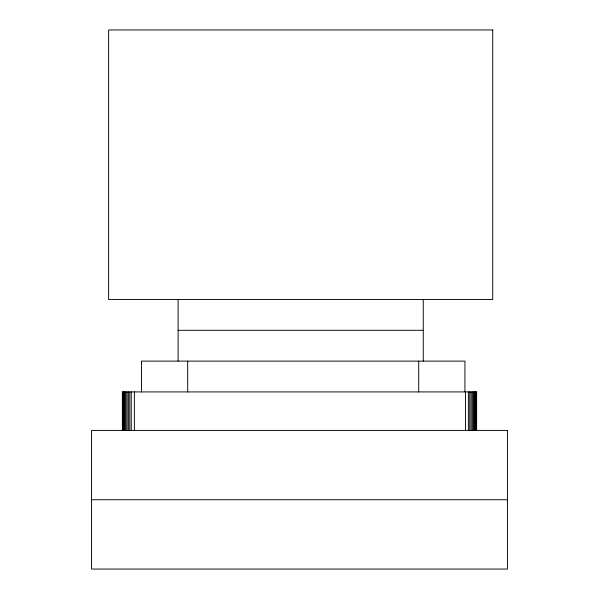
<?xml version="1.0" encoding="UTF-8"?>
<svg xmlns="http://www.w3.org/2000/svg" width="599" height="599" viewBox="0 0 599 599"><rect width="100%" height="100%" fill="white"/><g stroke="black" fill="none" stroke-linecap="round" stroke-linejoin="round"><path stroke-width="0.9" d="M178.098 330.304L423.253 330.304M91.565 499.738L507.435 499.738M476.632 430.426L476.632 391.918L122.368 391.918L122.368 430.426M476.257 391.918L476.257 430.426M475.786 391.918L475.786 430.426M475.142 391.918L475.142 430.426M474.333 391.918L474.333 430.426M473.375 391.918L473.375 430.426M472.282 391.918L472.282 430.426M471.069 391.918L471.069 430.426M469.766 391.918L469.766 430.426M468.388 391.918L468.388 430.426M465.505 391.918L465.505 430.426M464.936 391.918L464.936 361.115L141.476 361.115L141.476 391.918M423.253 299.5L423.253 361.115M418.723 361.115L418.723 391.918M187.682 361.115L187.682 391.918M178.098 299.5L178.098 361.115M134.371 391.918L134.371 430.426M131.263 391.918L131.263 430.426M129.773 391.918L129.773 430.426M128.366 391.918L128.366 430.426M127.063 391.918L127.063 430.426M125.88 391.918L125.88 430.426M124.847 391.918L124.847 430.426M123.978 391.918L123.978 430.426M123.282 391.918L123.282 430.426M122.773 391.918L122.773 430.426M492.737 29.95L108.614 29.95L108.614 299.5L492.737 299.5L492.737 29.95M507.435 430.426L91.565 430.426L91.565 569.05L507.435 569.05L507.435 430.426"/></g></svg>
